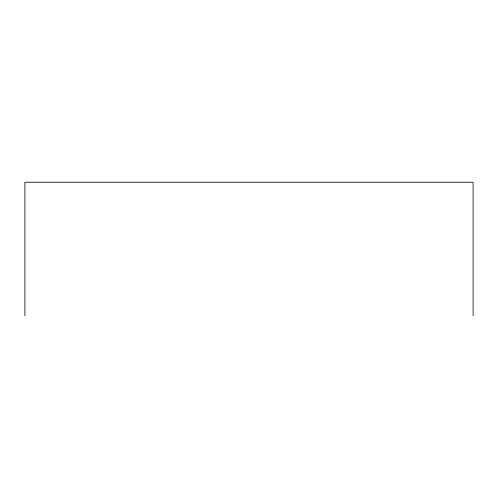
<?xml version="1.0" encoding="UTF-8"?>
<svg xmlns="http://www.w3.org/2000/svg" width="498" height="498" viewBox="0 0 498 498"><rect width="100%" height="100%" fill="white"/><g stroke="black" fill="none" stroke-linecap="round" stroke-linejoin="round"><path stroke-width="0.75" d="M473.1 315.763L473.1 182.237L24.9 182.237L24.9 315.763"/></g></svg>
